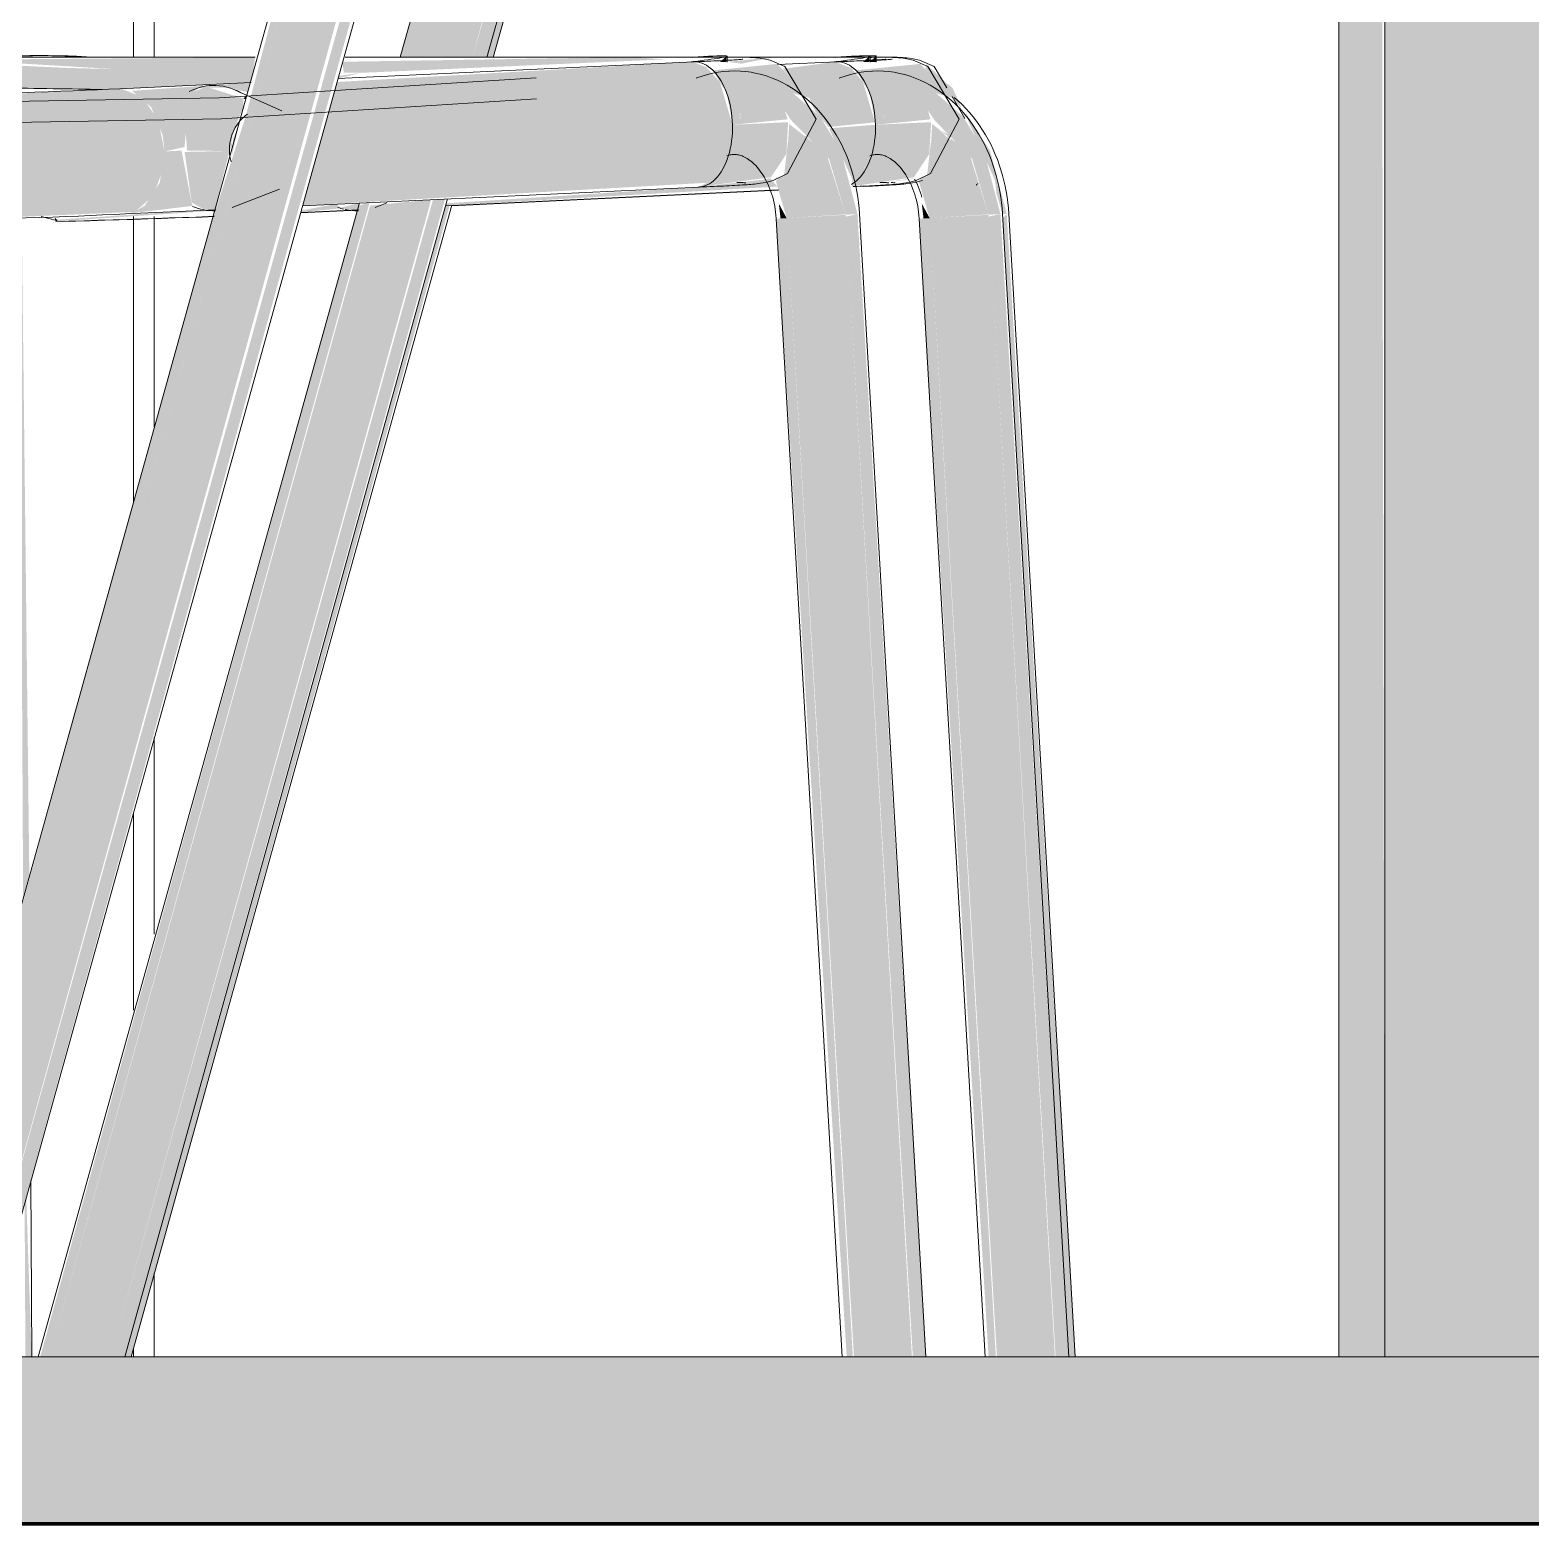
# Model space of a CAD drawing. Header units: inches. Extents: x 20426 to 92531, y -195 to 750.
# Drawn here: x 28124.12 to 28142.09, y 0 to 17.88 of the extents above; entities that cross this region are included whole.
import ezdxf

# ---------------------------------------------------------------- set-up
doc = ezdxf.new("R2010")
doc.units = ezdxf.units.IN
doc.header["$MEASUREMENT"] = 0
doc.linetypes.add('Grid Line 1_2_', pattern=[0.875, 0.5, -0.125, 0.125, -0.125])
for name, color, linetype, lineweight in [('A-FLOR-LEVL', 51, 'Continuous', 9), ('A-GLAZ-CWMG', 51, 'Continuous', 9), ('A-WALL-PATT', 111, 'Continuous', 13), ('C-TOPO', 7, 'Continuous', 9), ('I-FURN', 30, 'Continuous', 9)]:
    doc.layers.add(name, color=color, linetype=linetype, lineweight=lineweight)

# ---------------------------------------------------------------- blocks, each defined once
blk = doc.blocks.new('HermanMiller_Collection_Air-Chair_SideChair_Arms - Arms-457867-Elevation - South')
at = {"layer": 'I-FURN'}
h = blk.add_hatch(color=256, dxfattribs=at)
h.paths.add_polyline_path([(26181.965, 2), (26182.006, 2), (26185.819, 15.777), (26185.77, 15.775), (26181.931, 2)], flags=0)
h.paths.add_polyline_path([(26186.265, 17.55), (26186.341, 17.55), (26187.134, 20.502), (26187.084, 20.478), (26186.946, 19.993), (26186.265, 17.55)], flags=0)
for points in [[(26190.921, 17.495), (26190.921, 17.558), (26190.849, 17.495)], [(26191.951, 16.935), (26191.841, 17.184), (26191.766, 17.24), (26191.527, 17.47), (26191.517, 17.414), (26191.84, 17.062), (26191.932, 16.955), (26191.947, 16.94)], [(26192.438, 15.671), (26192.489, 15.676), (26192.29, 16.429), (26191.997, 16.888), (26192.035, 16.771), (26192.349, 16.077), (26192.367, 15.92), (26192.438, 15.674)], [(26192.125, 16.011), (26192.153, 16.048), (26192.119, 16.028)], [(26193.233, 2), (26193.308, 2), (26192.489, 15.674), (26192.441, 15.624), (26193.182, 2.872)]]:
    blk.add_hatch(color=256, dxfattribs=at).paths.add_polyline_path(points, flags=0)
h = blk.add_hatch(color=256, dxfattribs=at)
h.paths.add_polyline_path([(26190.64, 16.001), (26191.4, 16.104), (26191.358, 16.092), (26190.64, 16.003)], flags=0)
h.paths.add_polyline_path([(26191.433, 16.092), (26191.442, 16.151), (26191.433, 16.093)], flags=0)
h = blk.add_hatch(color=256, dxfattribs=at)
h.paths.add_polyline_path([(26180.741, 2), (26180.816, 2), (26180.751, 3.909), (26180.732, 3.841), (26180.741, 2)], flags=0)
h.paths.add_polyline_path([(26180.714, 7.494), (26180.788, 7.76), (26180.697, 15.635), (26180.674, 15.597), (26180.698, 10.592)], flags=0)
for p, q in [((26186.34, 17.546), (26187.15, 20.451)), ((26183.312, 17.552), (26183.49, 17.552)), ((26184.57, 17.551), (26185.241, 17.551)), ((26186.34, 17.551), (26186.647, 17.551)), ((26190.928, 17.491), (26190.928, 17.563)), ((26191.989, 16.818), (26191.834, 17.08)), ((26185.845, 15.774), (26189.757, 15.958)), ((26182.007, 2), (26185.848, 15.779)), ((26184.033, 15.689), (26184.639, 15.718)), ((26193.309, 2), (26192.514, 15.676)), ((26180.817, 2), (26180.807, 4.11))]:
    blk.add_line(p, q, dxfattribs=at)
at = {"layer": 'I-FURN', "flags": 128}
for points in [[(26191.118, 17.526), (26191.115, 17.526), (26191.108, 17.526), (26191.098, 17.525), (26191.085, 17.523), (26191.07, 17.522), (26191.052, 17.521), (26191.031, 17.52), (26191.009, 17.518), (26190.985, 17.517), (26190.959, 17.515), (26190.931, 17.514), (26190.902, 17.512), (26190.871, 17.51), (26190.839, 17.509)], [(26191.773, 17.184), (26191.622, 17.439), (26191.444, 17.514), (26191.369, 17.532), (26191.325, 17.538), (26191.293, 17.542), (26191.268, 17.544), (26191.244, 17.546), (26191.222, 17.547), (26191.199, 17.548), (26191.176, 17.549), (26191.152, 17.55), (26191.127, 17.55), (26191.101, 17.551), (26191.074, 17.551), (26191.045, 17.552), (26191.015, 17.552), (26190.984, 17.552), (26190.951, 17.552), (26190.917, 17.552), (26190.882, 17.552), (26190.873, 17.552)], [(26192.514, 15.676), (26192.51, 15.743), (26192.503, 15.81), (26192.494, 15.876), (26192.483, 15.942), (26192.47, 16.008), (26192.455, 16.073), (26192.439, 16.137), (26192.42, 16.201), (26192.399, 16.264), (26192.377, 16.326), (26192.352, 16.388), (26192.326, 16.448), (26192.297, 16.508), (26192.267, 16.566), (26192.234, 16.623), (26192.2, 16.679), (26192.164, 16.734), (26192.126, 16.787), (26192.086, 16.838), (26192.045, 16.888), (26192.001, 16.937), (26191.956, 16.983), (26191.908, 17.028), (26191.859, 17.07)], [(26191.48, 16.077), (26191.405, 16.056), (26191.362, 16.047), (26191.33, 16.042), (26191.305, 16.038), (26191.281, 16.035), (26191.259, 16.033), (26191.236, 16.031), (26191.213, 16.029), (26191.19, 16.027), (26191.165, 16.025), (26191.139, 16.023), (26191.111, 16.022), (26191.083, 16.02), (26191.053, 16.018), (26191.022, 16.016), (26190.989, 16.014), (26190.955, 16.013), (26190.92, 16.011), (26190.884, 16.009), (26190.847, 16.008), (26190.808, 16.006), (26190.769, 16.004)], [(26191.154, 16.048), (26191.152, 16.049), (26191.145, 16.049), (26191.135, 16.049), (26191.122, 16.05), (26191.106, 16.05)], [(26191.386, 16.092), (26191.401, 16.064), (26191.415, 16.035), (26191.429, 16.004), (26191.441, 15.973), (26191.453, 15.941), (26191.464, 15.907), (26191.474, 15.874)], [(26182.999, 15.644), (26182.856, 15.638), (26182.698, 15.633), (26182.536, 15.627), (26182.372, 15.621), (26182.205, 15.615), (26182.036, 15.61), (26181.865, 15.604), (26181.693, 15.599), (26181.518, 15.594), (26181.343, 15.589), (26181.182, 15.585)]]:
    blk.add_lwpolyline(points, dxfattribs=at)
at = {"layer": 'I-FURN'}
for points, knots in [([(26180.915, 17.57), (26180.795, 17.569), (26180.619, 17.564), (26180.439, 17.556), (26180.386, 17.553)], [-0.6, -0.6, -0.6, -0.6, -0.4, -0.3126786, -0.3126786, -0.3126786, -0.3126786]), ([(26181.498, 17.552), (26181.428, 17.558), (26181.324, 17.564), (26181.207, 17.567), (26181.183, 17.568)], [-0.9750405, -0.9750405, -0.9750405, -0.9750405, -0.8, -0.7554722, -0.7554722, -0.7554722, -0.7554722]), ([(26190.857, 17.544), (26190.868, 17.546), (26190.936, 17.558), (26190.944, 17.57), (26190.791, 17.567), (26190.644, 17.557), (26190.578, 17.552)], [-0.7487801, -0.7487801, -0.7487801, -0.7487801, -0.7, -0.4, -0.2, -0.0487913, -0.0487913, -0.0487913, -0.0487913])]:
    blk.add_open_spline(points, degree=3, knots=knots, dxfattribs=at)
blk = doc.blocks.new('HermanMiller_Collection_Air-Chair_SideChair_Arms - Arms-V29-Elevation - South')
at = {"layer": 'I-FURN'}
h = blk.add_hatch(color=256, dxfattribs=at)
h.paths.add_polyline_path([(26181.028, 2), (26184.862, 15.813), (26184.734, 15.775), (26180.918, 2), (26180.967, 2)], flags=0)
h.paths.add_polyline_path([(26185.228, 17.549), (26185.364, 17.556), (26186.25, 20.736), (26186.1, 20.675), (26185.229, 17.55)], flags=0)
h = blk.add_hatch(color=256, dxfattribs=at)
h.paths.add_polyline_path([(26181.44, 2), (26181.761, 2), (26185.599, 15.847), (26184.867, 15.775), (26181.028, 2), (26181.335, 2)], flags=0)
h.paths.add_polyline_path([(26185.362, 17.55), (26186.096, 17.55), (26186.902, 20.625), (26186.715, 20.683), (26186.25, 20.734), (26185.362, 17.55)], flags=0)
h = blk.add_hatch(color=256, dxfattribs=at)
h.paths.add_polyline_path([(26181.761, 2), (26181.931, 2), (26185.766, 15.855), (26185.621, 15.848), (26182.41, 4.33)], flags=0)
h.paths.add_polyline_path([(26186.095, 17.55), (26186.265, 17.55), (26187.042, 20.512), (26186.939, 20.578), (26186.096, 17.55)], flags=0)
h = blk.add_hatch(color=256, dxfattribs=at)
h.paths.add_polyline_path([(26189.312, 17.473), (26189.704, 17.551), (26189.136, 17.495), (26189.27, 17.479)], flags=0)
h.paths.add_polyline_path([(26183.516, 17.549), (26183.49, 17.55), (26183.49, 17.549)], flags=0)
for points in [[(26190.352, 16.715), (26190.912, 16.771), (26190.767, 17.255), (26190.629, 17.42), (26190.436, 17.495), (26189.808, 17.411), (26190.128, 17.062), (26190.2, 16.898), (26190.344, 16.731)], [(26190.846, 17.495), (26190.846, 17.558), (26190.767, 17.495)], [(26192.272, 15.665), (26192.414, 15.674), (26192.215, 16.429), (26191.967, 16.841), (26191.613, 17.146), (26191.528, 17.153), (26191.513, 17.022), (26191.504, 16.976), (26191.629, 16.791), (26192.075, 16.333), (26192.165, 16.028)], [(26181.102, 15.6), (26181.093, 15.648), (26181.101, 15.6)], [(26181.105, 15.585), (26183.005, 15.714), (26182.642, 15.708), (26181.123, 15.606)], [(26184.717, 15.714), (26184.743, 15.807), (26184.508, 15.749), (26184.593, 15.727)], [(26191.494, 15.62), (26191.567, 15.624), (26191.472, 15.8), (26191.493, 15.624)], [(26192.721, 2), (26193.066, 2), (26192.272, 15.665), (26191.567, 15.624), (26192.372, 2), (26192.704, 2)], [(26193.077, 2), (26193.233, 2), (26192.414, 15.674), (26192.273, 15.643), (26193.074, 2)], [(26181.102, 15.599), (26181.087, 15.603), (26181.097, 15.6)], [(26192.285, 2), (26192.359, 2), (26191.567, 15.624), (26191.441, 15.619), (26192.272, 2)]]:
    blk.add_hatch(color=256, dxfattribs=at).paths.add_polyline_path(points, flags=0)
h = blk.add_hatch(color=256, dxfattribs=at)
h.paths.add_polyline_path([(26190.918, 16.742), (26191.577, 16.807), (26191.514, 17.018), (26191.528, 17.153), (26191.694, 17.105), (26191.84, 17.062), (26191.753, 17.184), (26191.694, 17.236), (26191.452, 17.47), (26190.684, 17.393), (26190.85, 17.117), (26190.915, 16.758)], flags=0)
h.paths.add_polyline_path([(26190.999, 16.851), (26191.05, 16.866), (26191.009, 16.851)], flags=0)
h.paths.add_polyline_path([(26191.004, 16.82), (26191.05, 16.842), (26191.013, 16.82)], flags=0)
h = blk.add_hatch(color=256, dxfattribs=at)
h.paths.add_polyline_path([(26184.036, 15.694), (26184.523, 15.743), (26184.454, 15.794), (26184.042, 15.716), (26184.037, 15.696)], flags=0)
h.paths.add_polyline_path([(26189.723, 16.071), (26189.746, 16.127), (26189.72, 16.1)], flags=0)
h.paths.add_polyline_path([(26185.771, 15.775), (26189.744, 16.002), (26189.657, 16.104), (26189.575, 16.085), (26188.794, 15.997), (26185.778, 15.802), (26185.774, 15.789)], flags=0)
h.paths.add_polyline_path([(26190.413, 16.011), (26190.424, 16.078), (26190.407, 16.028)], flags=0)
h.paths.add_polyline_path([(26190.635, 16.057), (26190.721, 16.104), (26190.871, 16.388), (26190.918, 16.742), (26190.361, 16.7), (26190.638, 16.091)], flags=0)
h = blk.add_hatch(color=256, dxfattribs=at)
h.paths.add_polyline_path([(26190.639, 16.006), (26191.378, 16.114), (26191.562, 16.392), (26191.584, 16.773), (26190.918, 16.742), (26190.791, 16.229), (26190.633, 16.036)], flags=0)
h.paths.add_polyline_path([(26191.788, 16.582), (26191.817, 16.615), (26191.773, 16.597)], flags=0)
h = blk.add_hatch(color=256, dxfattribs=at)
h.paths.add_polyline_path([(26191.817, 16.615), (26191.814, 16.558), (26191.68, 16.683)], flags=0)
h.paths.add_polyline_path([(26191.567, 15.624), (26192.27, 15.67), (26192.038, 16.409), (26191.596, 16.751), (26191.588, 16.587), (26191.568, 16.421), (26191.535, 16.129), (26191.472, 16.104), (26191.436, 16.067), (26191.553, 15.67)], flags=0)
for p, q in [((26186.111, 20.719), (26185.228, 17.549)), ((26186.265, 17.545), (26187.075, 20.451)), ((26181.6, 17.552), (26183.49, 17.552)), ((26184.57, 17.551), (26185.241, 17.551)), ((26186.265, 17.551), (26186.647, 17.551)), ((26189.134, 17.551), (26190.797, 17.552)), ((26190.455, 17.496), (26189.748, 17.463)), ((26190.853, 17.491), (26190.853, 17.563)), ((26181.932, 2), (26185.794, 15.856)), ((26185.769, 15.774), (26189.756, 15.962)), ((26184.742, 15.807), (26180.894, 2)), ((26181.114, 15.597), (26180.929, 15.643)), ((26184.034, 15.693), (26184.733, 15.726)), ((26184.927, 15.754), (26185.068, 15.808)), ((26193.234, 2), (26192.439, 15.676)), ((26181.097, 15.622), (26181.114, 15.597)), ((26191.441, 15.618), (26192.232, 2))]:
    blk.add_line(p, q, dxfattribs=at)
at = {"layer": 'I-FURN', "flags": 128}
for points in [[(26191.042, 17.526), (26191.04, 17.526), (26191.033, 17.526), (26191.023, 17.525), (26191.01, 17.523), (26190.994, 17.522), (26190.976, 17.521), (26190.956, 17.52), (26190.934, 17.518), (26190.909, 17.517), (26190.883, 17.515), (26190.856, 17.514), (26190.826, 17.512), (26190.795, 17.51), (26190.763, 17.509), (26190.729, 17.507), (26190.694, 17.506), (26190.657, 17.504), (26190.62, 17.502), (26190.581, 17.501), (26190.541, 17.499), (26190.5, 17.498), (26190.458, 17.496), (26190.457, 17.496)], [(26191.919, 16.809), (26191.546, 17.439), (26191.369, 17.514), (26191.293, 17.532), (26191.249, 17.538), (26191.218, 17.542), (26191.192, 17.544), (26191.169, 17.546), (26191.146, 17.547), (26191.123, 17.548), (26191.1, 17.549), (26191.076, 17.55), (26191.052, 17.55), (26191.025, 17.551), (26190.998, 17.551), (26190.969, 17.552), (26190.939, 17.552), (26190.908, 17.552), (26190.876, 17.552), (26190.842, 17.552), (26190.807, 17.552), (26190.797, 17.552)], [(26190.876, 17.385), (26190.81, 17.38), (26190.745, 17.371), (26190.681, 17.359), (26190.617, 17.343), (26190.555, 17.325), (26190.493, 17.303), (26190.482, 17.298)], [(26192.439, 15.676), (26192.434, 15.743), (26192.427, 15.81), (26192.418, 15.876), (26192.407, 15.942), (26192.395, 16.008), (26192.38, 16.073), (26192.363, 16.137), (26192.344, 16.201), (26192.324, 16.264), (26192.301, 16.326), (26192.277, 16.388), (26192.25, 16.448), (26192.222, 16.508), (26192.191, 16.566), (26192.159, 16.623), (26192.125, 16.679), (26192.089, 16.734), (26192.051, 16.787), (26192.011, 16.838), (26191.969, 16.888), (26191.926, 16.937), (26191.88, 16.983), (26191.833, 17.028), (26191.784, 17.07), (26191.733, 17.11), (26191.681, 17.148), (26191.626, 17.184), (26191.571, 17.217), (26191.513, 17.248), (26191.454, 17.276), (26191.394, 17.301), (26191.333, 17.323), (26191.27, 17.342), (26191.207, 17.357), (26191.143, 17.37), (26191.078, 17.379), (26191.013, 17.385), (26190.947, 17.387), (26190.881, 17.385), (26190.876, 17.385)], [(26191.919, 16.809), (26191.578, 16.16), (26191.404, 16.077), (26191.33, 16.056), (26191.286, 16.047), (26191.255, 16.042), (26191.229, 16.038), (26191.206, 16.035), (26191.183, 16.033), (26191.161, 16.031), (26191.138, 16.029), (26191.114, 16.027), (26191.089, 16.025), (26191.063, 16.023), (26191.036, 16.022), (26191.007, 16.02), (26190.977, 16.018), (26190.946, 16.016), (26190.914, 16.014), (26190.88, 16.013), (26190.845, 16.011), (26190.809, 16.009), (26190.771, 16.008), (26190.733, 16.006), (26190.693, 16.004), (26190.652, 16.002)], [(26190.851, 16.369), (26190.864, 16.374), (26190.877, 16.378), (26190.89, 16.381), (26190.902, 16.383), (26190.914, 16.385), (26190.926, 16.386), (26190.928, 16.386)], [(26190.928, 16.386), (26190.94, 16.387), (26190.953, 16.386), (26190.965, 16.385), (26190.978, 16.384), (26190.991, 16.381), (26191.004, 16.378), (26191.018, 16.374), (26191.032, 16.369), (26191.047, 16.363), (26191.062, 16.356), (26191.078, 16.347), (26191.094, 16.338), (26191.11, 16.327), (26191.127, 16.315), (26191.144, 16.302), (26191.161, 16.287), (26191.178, 16.271), (26191.195, 16.253), (26191.213, 16.234), (26191.23, 16.214), (26191.247, 16.192), (26191.263, 16.169), (26191.28, 16.145), (26191.295, 16.119), (26191.311, 16.092), (26191.326, 16.064), (26191.34, 16.035), (26191.353, 16.004), (26191.366, 15.973), (26191.377, 15.941), (26191.388, 15.907), (26191.398, 15.874), (26191.408, 15.839), (26191.416, 15.804), (26191.423, 15.768), (26191.429, 15.732), (26191.434, 15.695), (26191.438, 15.659), (26191.44, 15.622), (26191.441, 15.618)], [(26191.079, 16.048), (26191.076, 16.049), (26191.069, 16.049), (26191.059, 16.049), (26191.046, 16.05), (26191.03, 16.05), (26191.012, 16.051), (26190.992, 16.051), (26190.97, 16.051)], [(26183, 15.647), (26182.935, 15.644), (26182.78, 15.638), (26182.622, 15.633), (26182.461, 15.627), (26182.297, 15.621), (26182.13, 15.615), (26181.961, 15.61), (26181.79, 15.604), (26181.617, 15.599), (26181.443, 15.594), (26181.267, 15.589), (26181.107, 15.585)]]:
    blk.add_lwpolyline(points, dxfattribs=at)
at = {"layer": 'I-FURN'}
for centre, major_axis, ratio, start_param, end_param in [((26185.159, 101.858), (0, 84.692), 0.707107, 3.229588, 3.231436), ((26184.707, 16.463), (0.021, 0.75), 0.90616, 2.837087, 2.938175), ((26184.707, 16.463), (0.021, 0.75), 0.90616, 2.970033, 3.199975), ((26181.086, 16.334), (-0.02, 0.75), 0.096081, 3.116798, 3.378597)]:
    blk.add_ellipse(centre, major_axis=major_axis, ratio=ratio, start_param=start_param, end_param=end_param, dxfattribs=at)
for points, knots in [([(26181.437, 17.551), (26181.364, 17.558), (26181.183, 17.568), (26180.843, 17.572), (26180.544, 17.564), (26180.364, 17.556), (26180.311, 17.553)], [-0.9876576, -0.9876576, -0.9876576, -0.9876576, -0.8, -0.6, -0.4, -0.3131267, -0.3131267, -0.3131267, -0.3131267]), ([(26190.532, 17.508), (26190.662, 17.525), (26190.856, 17.553), (26190.869, 17.571), (26190.7, 17.566), (26190.533, 17.555), (26190.437, 17.548)], [-1, -1, -1, -1, -0.7, -0.4, -0.2, 0, 0, 0, 0]), ([(26190.629, 16.029), (26190.66, 16.045), (26190.757, 16.119), (26190.886, 16.35), (26190.921, 16.611), (26190.918, 16.742)], [0.189717, 0.189717, 0.189717, 0.189717, 0.3333333, 0.6666667, 1, 1, 1, 1])]:
    blk.add_open_spline(points, degree=3, knots=knots, dxfattribs=at)
blk.add_open_spline([(26190.918, 16.742), (26190.915, 16.873), (26190.867, 17.135), (26190.693, 17.424), (26190.542, 17.495), (26190.469, 17.496)], degree=3, dxfattribs=at)
blk = doc.blocks.new('Falcon 7700 Series Pedestal Base - 36_ Square Top x 30_ - Wheelchair Height-V42-Elevation - South')
at = {"layer": 'I-FURN'}
blk.add_hatch(color=256, dxfattribs=at).paths.add_polyline_path([(26196.464, 2), (26197.015, 2), (26196.964, 28.5), (26196.464, 28.5), (26196.464, 6.068)], flags=0)
blk.add_line((26196.464, 2), (26196.464, 28.5), dxfattribs=at)
blk = doc.blocks.new('HermanMiller_Collection_Air-Chair_SideChair_Arms - Arms-V44-Elevation - South')
at = {"layer": 'I-FURN'}
for points in [[(26179.316, 2), (26184.538, 20.736), (26184.388, 20.675), (26183.381, 16.856), (26183.374, 16.829), (26182.93, 15.445), (26179.206, 2), (26179.255, 2)], [(26179.728, 2), (26180.049, 2), (26185.191, 20.625), (26185.003, 20.683), (26184.538, 20.734), (26179.316, 2), (26179.623, 2)], [(26180.049, 2), (26180.219, 2), (26185.33, 20.512), (26185.227, 20.578), (26181.183, 6.068)], [(26189.134, 17.495), (26189.134, 17.558), (26189.055, 17.495)], [(26179.447, 16.318), (26182.407, 16.423), (26182.331, 16.798), (26182.14, 17.073), (26181.887, 17.174), (26179.375, 17.054), (26179.433, 16.617), (26179.44, 16.512)], [(26183.184, 16.428), (26183.238, 16.68), (26183.351, 16.957), (26183.35, 17.058), (26182.901, 17.198), (26182.708, 17.117), (26182.678, 16.938), (26182.654, 16.733), (26182.677, 16.434), (26182.803, 16.432)], [(26183.376, 17.047), (26183.388, 17.088), (26183.35, 17.058)], [(26190.56, 15.665), (26190.702, 15.674), (26190.503, 16.429), (26190.255, 16.841), (26189.901, 17.146), (26189.816, 17.153), (26189.801, 17.022), (26189.792, 16.976), (26189.901, 16.805), (26190.363, 16.333), (26190.453, 16.028)], [(26183.207, 16.348), (26183.308, 16.786), (26183.229, 16.577), (26183.208, 16.362)], [(26179.393, 15.585), (26182.053, 15.7), (26182.273, 15.893), (26182.395, 16.229), (26182.407, 16.423), (26179.447, 16.318), (26179.411, 15.606)], [(26183.005, 15.714), (26183.184, 16.428), (26182.647, 16.417), (26182.732, 15.812), (26182.881, 15.727)], [(26189.782, 15.62), (26189.855, 15.624), (26189.76, 15.8), (26189.781, 15.624)], [(26191.009, 2), (26191.354, 2), (26190.56, 15.665), (26189.855, 15.624), (26190.66, 2), (26190.992, 2)], [(26191.496, 2), (26191.521, 2), (26190.702, 15.674), (26190.561, 15.643), (26191.365, 2), (26191.47, 2)], [(26190.583, 2), (26190.647, 2), (26189.855, 15.624), (26189.73, 15.619), (26190.573, 2)]]:
    blk.add_hatch(color=256, dxfattribs=at).paths.add_polyline_path(points, flags=0)
h = blk.add_hatch(color=256, dxfattribs=at)
h.paths.add_polyline_path([(26181.658, 17.165), (26183.432, 17.246), (26183.466, 17.368), (26181.28, 17.421), (26178.631, 17.54), (26177.529, 17.425), (26177.964, 17.277), (26178.425, 17.208), (26181.65, 17.165)], flags=0)
h.paths.add_polyline_path([(26184.482, 17.296), (26184.768, 17.367), (26184.491, 17.326)], flags=0)
h.paths.add_polyline_path([(26178.004, 17.3), (26177.695, 17.371), (26177.988, 17.305)], flags=0)
h = blk.add_hatch(color=256, dxfattribs=at)
h.paths.add_polyline_path([(26184.844, 17.367), (26188.406, 17.525), (26187.992, 17.551), (26184.538, 17.496), (26184.551, 17.367), (26184.843, 17.367)], flags=0)
h.paths.add_polyline_path([(26183.466, 17.368), (26183.49, 17.549), (26179.931, 17.52), (26182.017, 17.396), (26182.985, 17.368)], flags=0)
h = blk.add_hatch(color=256, dxfattribs=at)
h.paths.add_polyline_path([(26182.407, 16.423), (26182.646, 16.475), (26182.701, 17.088), (26182.814, 17.182), (26183.163, 17.188), (26183.4, 17.132), (26183.432, 17.246), (26182.017, 17.148), (26182.247, 16.953), (26182.385, 16.617)], flags=0)
h.paths.add_polyline_path([(26183.187, 16.46), (26183.22, 16.486), (26183.196, 16.558)], flags=0)
h.paths.add_polyline_path([(26184.263, 16.51), (26189.206, 16.742), (26189.055, 17.255), (26188.89, 17.433), (26188.724, 17.495), (26184.471, 17.254), (26184.293, 16.617)], flags=0)
h = blk.add_hatch(color=256, dxfattribs=at)
h.paths.add_polyline_path([(26189.206, 16.742), (26189.865, 16.807), (26189.802, 17.018), (26189.816, 17.153), (26189.983, 17.105), (26190.128, 17.062), (26190.041, 17.184), (26190.011, 17.203), (26189.74, 17.47), (26188.972, 17.393), (26189.138, 17.117), (26189.203, 16.758)], flags=0)
h.paths.add_polyline_path([(26189.287, 16.851), (26189.301, 16.886), (26189.297, 16.851)], flags=0)
h.paths.add_polyline_path([(26189.292, 16.82), (26189.318, 16.845), (26189.301, 16.82)], flags=0)
h = blk.add_hatch(color=256, dxfattribs=at)
h.paths.add_polyline_path([(26181.924, 15.675), (26182.744, 15.771), (26182.729, 15.817), (26182.611, 16.433), (26182.407, 16.423), (26182.349, 16.048), (26182.172, 15.775), (26182.038, 15.697)], flags=0)
h.paths.add_polyline_path([(26184.059, 15.775), (26188.904, 16.048), (26189.009, 16.104), (26189.159, 16.388), (26189.206, 16.742), (26184.263, 16.51), (26184.062, 15.789)], flags=0)
h = blk.add_hatch(color=256, dxfattribs=at)
h.paths.add_polyline_path([(26188.794, 15.997), (26189.666, 16.114), (26189.851, 16.392), (26189.872, 16.773), (26189.206, 16.742), (26189.079, 16.229), (26189.004, 16.095), (26188.89, 16.042)], flags=0)
h.paths.add_polyline_path([(26190.076, 16.582), (26190.102, 16.617), (26190.061, 16.597)], flags=0)
h = blk.add_hatch(color=256, dxfattribs=at)
h.paths.add_polyline_path([(26190.105, 16.615), (26190.039, 16.617), (26190.102, 16.617)], flags=0)
h.paths.add_polyline_path([(26189.855, 15.624), (26190.558, 15.67), (26190.327, 16.409), (26189.884, 16.751), (26189.876, 16.587), (26189.856, 16.421), (26189.824, 16.129), (26189.761, 16.104), (26189.725, 16.067), (26189.842, 15.67)], flags=0)
for p, q in [((26184.399, 20.719), (26179.182, 2)), ((26180.22, 2), (26185.363, 20.451)), ((26179.526, 17.552), (26183.49, 17.551)), ((26188.743, 17.496), (26184.482, 17.296)), ((26189.141, 17.491), (26189.141, 17.563)), ((26183.445, 17.247), (26181.87, 17.173)), ((26183.81, 16.908), (26183.254, 17.157)), ((26184.057, 15.774), (26188.808, 15.997)), ((26183.215, 15.754), (26183.783, 15.972)), ((26181.94, 15.675), (26183.021, 15.726)), ((26191.522, 2), (26190.727, 15.676)), ((26189.729, 15.618), (26190.52, 2))]:
    blk.add_line(p, q, dxfattribs=at)
at = {"layer": 'I-FURN', "flags": 128}
for points in [[(26184.57, 17.551), (26186.961, 17.55), (26189.085, 17.552)], [(26189.33, 17.526), (26189.328, 17.526), (26189.321, 17.526), (26189.311, 17.525), (26189.298, 17.523), (26189.282, 17.522), (26189.264, 17.521), (26189.244, 17.52), (26189.222, 17.518), (26189.197, 17.517), (26189.172, 17.515), (26189.144, 17.514), (26189.114, 17.512), (26189.083, 17.51), (26189.051, 17.509), (26189.017, 17.507), (26188.982, 17.506), (26188.946, 17.504), (26188.908, 17.502), (26188.869, 17.501), (26188.829, 17.499), (26188.788, 17.498), (26188.746, 17.496), (26188.745, 17.496)], [(26190.207, 16.809), (26189.834, 17.439), (26189.657, 17.514), (26189.581, 17.532), (26189.537, 17.538), (26189.506, 17.542), (26189.48, 17.544), (26189.457, 17.546), (26189.434, 17.547), (26189.412, 17.548), (26189.388, 17.549), (26189.365, 17.55), (26189.34, 17.55), (26189.313, 17.551), (26189.286, 17.551), (26189.257, 17.552), (26189.228, 17.552), (26189.196, 17.552), (26189.164, 17.552), (26189.13, 17.552), (26189.095, 17.552), (26189.085, 17.552)], [(26170.806, 17.195), (26176.929, 16.956), (26183.061, 17.063), (26186.857, 17.303)], [(26189.164, 17.385), (26189.098, 17.38), (26189.033, 17.371), (26188.969, 17.359), (26188.905, 17.343), (26188.843, 17.325), (26188.781, 17.303), (26188.77, 17.298)], [(26190.727, 15.676), (26190.722, 15.743), (26190.715, 15.81), (26190.706, 15.876), (26190.696, 15.942), (26190.683, 16.008), (26190.668, 16.073), (26190.651, 16.137), (26190.632, 16.201), (26190.612, 16.264), (26190.589, 16.326), (26190.565, 16.388), (26190.538, 16.448), (26190.51, 16.508), (26190.479, 16.566), (26190.447, 16.623), (26190.413, 16.679), (26190.377, 16.734), (26190.339, 16.787), (26190.299, 16.838), (26190.257, 16.888), (26190.214, 16.937), (26190.168, 16.983), (26190.121, 17.028), (26190.072, 17.07), (26190.021, 17.11), (26189.969, 17.148), (26189.914, 17.184), (26189.859, 17.217), (26189.801, 17.248), (26189.743, 17.276), (26189.682, 17.301), (26189.621, 17.323), (26189.559, 17.342), (26189.495, 17.357), (26189.431, 17.37), (26189.366, 17.379), (26189.301, 17.385), (26189.235, 17.387), (26189.169, 17.385), (26189.164, 17.385)], [(26181.87, 17.173), (26181.738, 17.167), (26181.601, 17.161), (26181.459, 17.155), (26181.314, 17.149), (26181.165, 17.143), (26181.012, 17.137), (26180.855, 17.132), (26180.696, 17.126), (26180.533, 17.12), (26180.368, 17.115), (26180.201, 17.109), (26180.031, 17.104), (26179.86, 17.098), (26179.687, 17.093), (26179.513, 17.088), (26179.354, 17.084)], [(26170.806, 16.945), (26176.943, 16.706), (26183.089, 16.814), (26186.861, 17.053)], [(26190.207, 16.809), (26189.866, 16.16), (26189.692, 16.077), (26189.618, 16.056), (26189.574, 16.047), (26189.543, 16.042), (26189.517, 16.038), (26189.494, 16.035), (26189.471, 16.033), (26189.449, 16.031), (26189.426, 16.029), (26189.402, 16.027), (26189.377, 16.025), (26189.351, 16.023), (26189.324, 16.022), (26189.295, 16.02), (26189.265, 16.018), (26189.234, 16.016), (26189.202, 16.014), (26189.168, 16.013), (26189.133, 16.011), (26189.097, 16.009), (26189.059, 16.008), (26189.021, 16.006), (26188.981, 16.004), (26188.94, 16.002), (26188.899, 16.001), (26188.856, 15.999), (26188.813, 15.998), (26188.805, 15.997)], [(26189.14, 16.369), (26189.153, 16.374), (26189.165, 16.378), (26189.178, 16.381), (26189.19, 16.383), (26189.202, 16.385), (26189.214, 16.386), (26189.216, 16.386)], [(26189.216, 16.386), (26189.228, 16.387), (26189.241, 16.386), (26189.253, 16.385), (26189.266, 16.384), (26189.279, 16.381), (26189.292, 16.378), (26189.306, 16.374), (26189.32, 16.369), (26189.335, 16.363), (26189.35, 16.356), (26189.366, 16.347), (26189.382, 16.338), (26189.398, 16.327), (26189.415, 16.315), (26189.432, 16.302), (26189.449, 16.287), (26189.466, 16.271), (26189.484, 16.253), (26189.501, 16.234), (26189.518, 16.214), (26189.535, 16.192), (26189.551, 16.169), (26189.568, 16.145), (26189.584, 16.119), (26189.599, 16.092), (26189.614, 16.064), (26189.628, 16.035), (26189.641, 16.004), (26189.654, 15.973), (26189.666, 15.941), (26189.677, 15.907), (26189.687, 15.874), (26189.696, 15.839), (26189.704, 15.804), (26189.711, 15.768), (26189.717, 15.732), (26189.722, 15.695), (26189.726, 15.659), (26189.729, 15.622), (26189.729, 15.618)], [(26189.367, 16.048), (26189.364, 16.049), (26189.357, 16.049), (26189.347, 16.049), (26189.334, 16.05), (26189.318, 16.05), (26189.3, 16.051), (26189.28, 16.051), (26189.258, 16.051)], [(26181.94, 15.675), (26181.805, 15.669), (26181.666, 15.663), (26181.522, 15.657), (26181.375, 15.65), (26181.223, 15.644), (26181.068, 15.638), (26180.91, 15.633), (26180.749, 15.627), (26180.585, 15.621), (26180.418, 15.615), (26180.249, 15.61), (26180.078, 15.604), (26179.905, 15.599), (26179.731, 15.594), (26179.555, 15.589), (26179.395, 15.585)]]:
    blk.add_lwpolyline(points, dxfattribs=at)
at = {"layer": 'I-FURN'}
for centre, major_axis, ratio, start_param, end_param in [((26183.447, 101.858), (0, 84.692), 0.707107, 3.229588, 3.231436), ((26182.995, 16.463), (0.021, 0.75), 0.90616, 0.058382, 0.474106), ((26182.995, 16.463), (0.021, 0.75), 0.90616, 5.817968, 6.341567), ((26183.637, 16.444), (0.014, 0.5), 0.90616, 0.84378, 1.629178), ((26183.637, 16.444), (0.014, 0.5), 0.90616, 0.581981, 0.82502), ((26183.637, 16.444), (0.014, 0.5), 0.90616, 1.629178, 1.890978), ((26182.995, 16.463), (0.021, 0.75), 0.90616, 2.793375, 3.199975)]:
    blk.add_ellipse(centre, major_axis=major_axis, ratio=ratio, start_param=start_param, end_param=end_param, dxfattribs=at)
for points, knots in [([(26188.82, 17.508), (26188.95, 17.525), (26189.144, 17.553), (26189.158, 17.571), (26188.989, 17.566), (26188.821, 17.555), (26188.725, 17.548)], [-1, -1, -1, -1, -0.7, -0.4, -0.2, 0, 0, 0, 0]), ([(26179.715, 17.193), (26179.937, 17.19), (26180.374, 17.184), (26181.004, 17.175), (26181.424, 17.168), (26181.637, 17.165), (26181.661, 17.165)], [-1, -1, -1, -1, -0.75, -0.5, -0.25, -0.2192051, -0.2192051, -0.2192051, -0.2192051])]:
    blk.add_open_spline(points, degree=3, knots=knots, dxfattribs=at)
for points in [[(26189.206, 16.742), (26189.203, 16.873), (26189.155, 17.135), (26188.981, 17.424), (26188.83, 17.495), (26188.757, 17.496)], [(26188.794, 15.997), (26188.867, 15.996), (26189.015, 16.065), (26189.174, 16.35), (26189.209, 16.611), (26189.206, 16.742)]]:
    blk.add_open_spline(points, degree=3, dxfattribs=at)
blk = doc.blocks.new('Rectangular Mullion - Rectangular Mullion 1-779229-Elevation - South')
at = {"layer": 'A-GLAZ-CWMG'}
blk.add_hatch(color=256, dxfattribs=at).paths.add_polyline_path([(26089.453, 0), (26125.64, 0), (26125.64, 2), (26089.453, 2), (26089.453, 1.38)], flags=0)
blk.add_line((26125.64, 2), (26089.453, 2), dxfattribs=at)
blk = doc.blocks.new('Rectangular Mullion - Rectangular Mullion 1-827449-Elevation - South')
at = {"layer": 'A-GLAZ-CWMG'}
blk.add_hatch(color=256, dxfattribs=at).paths.add_polyline_path([(26016.078, 2), (26018.078, 2), (26018.078, 96), (26016.078, 96), (26016.078, 20.133)], flags=0)
for p in [(26016.078, 96), (26018.078, 2)]:
    blk.add_line(p, (26016.078, 2), dxfattribs=at)

msp = doc.modelspace()

# ---------------------------------------------------------------- hatches: boundary and pattern name
at = {"layer": 'A-WALL-PATT', "lineweight": 9}
h = msp.add_hatch(dxfattribs=at)
h.set_pattern_fill('FP_11', color=256, style=0, pattern_type=2)
h.set_pattern_definition([(0, (28221.96, 0.25), (-193, 193), [48, -145]), (90, (28221.96, 0.25), (-193, 1e-14), [96.25, -96.75]), (180, (28269.96, 96.5), (-193, 193), [48, -145]), (90, (28269.96, 0.25), (-193, 1e-14), [96.25, -96.75]), (180, (28269.96, 96.75), (-193, 193), [48, -145]), (90, (28269.96, 96.75), (-193, 1e-14), [96.25, -96.75]), (0, (28221.96, 193), (-193, 193), [48, -145]), (90, (28221.96, 96.75), (-193, 1e-14), [96.25, -96.75]), (0, (28270.21, 48.25), (-193, 193), [48, -145]), (90, (28270.21, 0), (-193, 1e-14), [48.25, -144.75]), (90, (28318.21, 0), (-193, 1e-14), [48.25, -144.75]), (0, (28270.21, 144.75), (-193, 193), [48, -145]), (90, (28270.21, 48.5), (-193, 1e-14), [96.25, -96.75]), (180, (28318.21, 48.5), (-193, 193), [48, -145]), (90, (28318.21, 48.5), (-193, 1e-14), [96.25, -96.75]), (90, (28270.21, 145), (-193, 1e-14), [48, -145]), (180, (28318.21, 145), (-193, 193), [48, -145]), (90, (28318.21, 145), (-193, 1e-14), [48, -145]), (0, (28318.46, 0.25), (-193, 193), [48, -145]), (90, (28318.46, 0.25), (-193, 1e-14), [96.25, -96.75]), (180, (28366.46, 96.5), (-193, 193), [48, -145]), (90, (28366.46, 0.25), (-193, 1e-14), [96.25, -96.75]), (180, (28366.46, 96.75), (-193, 193), [48, -145]), (90, (28366.46, 96.75), (-193, 1e-14), [96.25, -96.75]), (180, (28366.46, 193), (-193, 193), [48, -145]), (90, (28318.46, 96.75), (-193, 1e-14), [96.25, -96.75]), (0, (28366.71, 48.25), (-193, 193), [48, -145]), (90, (28366.71, 0), (-193, 1e-14), [48.25, -144.75]), (90, (28414.71, 0), (-193, 1e-14), [48.25, -144.75]), (0, (28366.71, 144.75), (-193, 193), [48, -145]), (90, (28366.71, 48.5), (-193, 1e-14), [96.25, -96.75]), (180, (28414.71, 48.5), (-193, 193), [48, -145]), (90, (28414.71, 48.5), (-193, 1e-14), [96.25, -96.75]), (90, (28366.71, 145), (-193, 1e-14), [48, -145]), (180, (28414.71, 145), (-193, 193), [48, -145]), (90, (28414.71, 145), (-193, 1e-14), [48, -145])])
h.paths.add_polyline_path([(27942.714, 2), (27959.402, 2), (27959.402, 45.518), (27939.441, 45.518), (27939.441, 36), (27942.714, 36), (27942.714, 20.133)], flags=0)
h.paths.add_polyline_path([(28072.594, 2), (28074.583, 2), (28070.964, 13.026), (28070.964, 5.181), (28072.008, 2), (28072.524, 2)], flags=0)
h.paths.add_polyline_path([(28033.777, 2), (28034.181, 2), (28033.777, 8.96)], flags=0)
h.paths.add_polyline_path([(28036.5, 2), (28036.5, 28.5), (28033.795, 28.5), (28033.852, 16.906), (28034.065, 16.615), (28034.303, 16.145), (28034.305, 15.974), (28034.4, 15.445), (28035.216, 2), (28035.297, 2)], flags=0)
h.paths.add_polyline_path([(28076.288, 2), (28104.152, 2), (28104.152, 45.518), (28070.964, 45.518), (28071.012, 28.32), (28072.776, 28.189), (28072.865, 28.162), (28073.249, 28.001), (28073.506, 27.56), (28073.468, 27.37), (28073.227, 27.076), (28072.935, 26.817), (28072.7, 26.714), (28071.928, 26.362), (28071.737, 26.078), (28071.374, 25.296), (28071.2, 24.712), (28071.043, 23.793), (28070.964, 23.181), (28070.981, 16.975), (28071.206, 16.718), (28071.318, 16.512), (28071.275, 16.07), (28071.107, 15.793), (28075.632, 2), (28076.266, 2)], flags=0)
h.paths.add_polyline_path([(28044.367, 2), (28045.685, 2), (28046.505, 15.676), (28046.703, 16.429), (28047.015, 16.906), (28047.07, 17.034), (28047.166, 17.184), (28047.224, 17.236), (28047.467, 17.47), (28048.072, 17.496), (28048.104, 17.552), (28048.342, 17.552), (28052.652, 17.552), (28051.643, 20.996), (28050.492, 24.236), (28050.488, 25.019), (28050.566, 25.428), (28050.811, 26.039), (28051.471, 26.648), (28052.225, 26.933), (28055.781, 27.611), (28059.282, 28.062), (28061.952, 28.266), (28065.655, 28.346), (28066.964, 28.338), (28066.964, 28.75), (28049.453, 28.75), (28049.453, 28.5), (28047.163, 28.5), (28047.163, 28.75), (28047.071, 28.75), (28047.071, 28.5), (28044.367, 28.5), (28044.367, 10.757)], flags=0)
h.paths.add_polyline_path([(28047.477, 2), (28049.31, 2), (28050.104, 15.918), (28047.56, 16.092), (28047.496, 16.084), (28047.455, 15.978), (28047.453, 15.848), (28047.477, 15.619), (28046.685, 2), (28047.467, 2)], flags=0)
h.paths.add_polyline_path([(28111.271, 26.785), (28111.134, 26.953), (28111.236, 26.821)], flags=0)
h.paths.add_polyline_path([(28106.152, 2), (28108.522, 2), (28113.022, 15.836), (28112.846, 16.124), (28112.837, 16.512), (28113.131, 16.941), (28113.316, 17.162), (28113.373, 17.159), (28113.437, 17.318), (28113.435, 17.377), (28113.408, 17.52), (28113.477, 17.746), (28113.554, 18.263), (28113.572, 18.406), (28113.448, 20.747), (28113.043, 24.299), (28112.763, 25.346), (28112.539, 25.854), (28112.178, 26.418), (28112.065, 26.493), (28111.118, 26.882), (28110.963, 27.034), (28110.686, 27.37), (28110.65, 27.627), (28110.781, 27.741), (28110.728, 27.798), (28111.141, 28.121), (28111.628, 28.253), (28114.321, 28.337), (28117.552, 28.337), (28121.089, 28.234), (28124.452, 27.895), (28126.974, 27.539), (28129.754, 27.025), (28130.442, 26.833), (28131.034, 26.533), (28131.167, 26.394), (28131.366, 26.204), (28131.686, 25.644), (28131.838, 24.96), (28131.838, 24.589), (28131.762, 24.016), (28131.328, 22.733), (28130.343, 19.985), (28129.665, 17.55), (28134.245, 17.537), (28134.295, 17.489), (28134.99, 17.352), (28135.239, 17.062), (28135.365, 16.843), (28135.516, 16.615), (28135.754, 16.145), (28135.762, 15.944), (28135.851, 15.445), (28136.672, 2), (28139.788, 2), (28139.788, 28.5), (28134.702, 28.5), (28134.702, 28.75), (28116.453, 28.75), (28116.453, 30), (28140.339, 30), (28140.339, 45.518), (28106.152, 45.518), (28106.152, 10.169)], flags=0)
h.paths.add_polyline_path([(28109.572, 2), (28110.234, 2), (28114.669, 15.688), (28114.04, 15.615), (28109.578, 2.019)], flags=0)
h.paths.add_polyline_path([(28117.079, 2), (28121.355, 2), (28121.312, 15.636), (28121.366, 15.675), (28121.423, 15.701), (28121.275, 15.925), (28115.828, 15.615), (28111.359, 2), (28117.003, 2)], flags=0)
h.paths.add_polyline_path([(28122.363, 2), (28122.507, 2), (28123.057, 3.974), (28122.942, 15.594), (28122.593, 15.622), (28122.286, 15.622), (28122.353, 2)], flags=0)
h.paths.add_polyline_path([(28125.33, 2), (28133.845, 2), (28133.081, 15.848), (28133.047, 15.957), (28129.17, 15.775), (28125.734, 3.45)], flags=0)
h.paths.add_polyline_path([(28124.15, 2), (28124.218, 2), (28127.989, 15.72), (28127.355, 15.675), (28124.13, 4.107), (28124.141, 2)], flags=0)
h.paths.add_polyline_path([(28134.96, 2), (28135.557, 2), (28134.794, 15.846), (28134.687, 16.085), (28133.97, 15.969), (28134.064, 15.445), (28134.893, 2), (28134.936, 2)], flags=0)
h.paths.add_polyline_path([(28145.742, 2), (28148.974, 2), (28149.793, 15.676), (28149.991, 16.429), (28150.303, 16.906), (28150.358, 17.034), (28150.454, 17.184), (28150.512, 17.236), (28150.755, 17.47), (28151.361, 17.496), (28151.392, 17.552), (28151.653, 17.552), (28155.93, 17.59), (28154.931, 20.996), (28153.78, 24.236), (28153.776, 25.019), (28153.854, 25.428), (28154.099, 26.039), (28154.759, 26.648), (28155.513, 26.933), (28159.134, 27.62), (28162.942, 28.096), (28165.241, 28.266), (28169.119, 28.343), (28174.181, 28.213), (28174.481, 28.117), (28174.7, 28.001), (28174.957, 27.56), (28174.919, 27.37), (28174.678, 27.076), (28174.386, 26.817), (28174.113, 26.699), (28173.38, 26.362), (28173.186, 26.075), (28172.825, 25.296), (28172.626, 24.593), (28172.469, 23.599), (28172.151, 20.672), (28172.072, 18.094), (28172.198, 17.52), (28172.198, 17.456), (28172.198, 17.287), (28172.255, 17.285), (28172.395, 16.992), (28172.584, 16.853), (28172.769, 16.512), (28172.705, 16.035), (28172.559, 15.793), (28176.527, 3.697), (28176.527, 45.518), (28142.339, 45.518), (28142.339, 30), (28169.077, 30), (28169.035, 28.75), (28150.829, 28.75), (28150.829, 28.5), (28145.742, 28.5), (28145.742, 6.068)], flags=0)
h.paths.add_polyline_path([(28150.645, 2), (28150.685, 2), (28151.546, 15.893), (28151.523, 16.009), (28150.837, 16.104), (28150.784, 16.084), (28150.742, 15.973), (28150.726, 15.733), (28150.765, 15.619), (28149.974, 2), (28150.639, 2)], flags=0)
h.paths.add_polyline_path([(28152.552, 2), (28160.276, 2), (28156.436, 15.775), (28152.509, 15.904), (28152.51, 15.7), (28152.552, 15.619), (28151.761, 2), (28152.543, 2)], flags=0)
h.paths.add_polyline_path([(28164.319, 2), (28174.246, 2), (28169.697, 15.675), (28169.537, 15.658), (28167.778, 15.745), (28164.215, 15.915), (28164.244, 15.776), (28164.294, 15.636), (28164.319, 15.629), (28164.294, 2)], flags=0)
h.paths.add_polyline_path([(28161.456, 2), (28161.465, 2), (28161.435, 3.983), (28158.133, 15.695), (28157.5, 15.675), (28161.319, 2), (28161.435, 2)], flags=0)
h.paths.add_polyline_path([(28163.167, 2), (28163.177, 2), (28163.243, 15.666), (28162.664, 15.591), (28162.531, 15.585), (28162.531, 4.038), (28163.147, 2)], flags=0)
h.paths.add_polyline_path([(28066.964, 2), (28066.964, 14.17), (28066.409, 15.675), (28066.249, 15.658), (28064.49, 15.745), (28062.793, 15.776), (28062.843, 15.636), (28062.867, 15.629), (28062.843, 2), (28065.839, 2)], flags=0)
h.paths.add_polyline_path([(28056.618, 2), (28056.988, 2), (28053.148, 15.775), (28051.041, 15.848), (28051.059, 15.7), (28051.101, 15.619), (28050.31, 2), (28052.553, 2)], flags=0)
h.paths.add_polyline_path([(28058.031, 2), (28058.177, 2), (28058.167, 10.769), (28056.814, 15.625), (28054.212, 15.675), (28058.024, 2)], flags=0)
h.paths.add_polyline_path([(28059.219, 2), (28060.612, 2), (28059.201, 7.063), (28059.176, 2)], flags=0)
h.paths.add_polyline_path([(28061.655, 2), (28061.802, 2), (28061.839, 15.675), (28061.392, 15.587), (28059.243, 15.629), (28059.243, 10.629), (28061.648, 2)], flags=0)
h.paths.add_polyline_path([(28175.958, 2), (28171.41, 15.675), (28171.121, 15.668), (28170.815, 15.658), (28175.296, 2), (28175.952, 2)], flags=0)
h.paths.add_polyline_path([(28178.527, 2), (28210.714, 2), (28210.714, 96), (28210.214, 96), (28210.214, 93.768), (28178.527, 93.768), (28178.527, 48.555), (28210.214, 48.53), (28210.214, 45.518), (28178.527, 45.518), (28178.527, 10.757)], flags=0)
h.paths.add_polyline_path([(28124.112, 7.76), (28126.312, 15.652), (28124.254, 15.632), (28124.073, 15.622), (28124.098, 10.592)], flags=0)
h.paths.add_polyline_path([(28161.494, 7.76), (28161.508, 15.635), (28161.109, 15.597), (28161.056, 15.587), (28159.302, 15.624), (28161.465, 7.863)], flags=0)
h.paths.add_polyline_path([(28058.238, 14.236), (28058.215, 15.675), (28057.862, 15.585), (28058.22, 14.3)], flags=0)
h.paths.add_polyline_path([(28061.427, 15.597), (28061.418, 15.677), (28061.427, 15.597)], flags=0)
h.paths.add_polyline_path([(28150.653, 15.978), (28150.775, 16.104), (28150.713, 16.071), (28150.656, 15.982)], flags=0)
h.paths.add_polyline_path([(28047.365, 15.978), (28047.487, 16.104), (28047.425, 16.071), (28047.368, 15.982)], flags=0)
h.paths.add_polyline_path([(28034.073, 16.011), (28034.112, 16.029), (28034.067, 16.028)], flags=0)
h.paths.add_polyline_path([(28155.068, 25.705), (28154.971, 25.705), (28155.034, 25.686)], flags=0)
h.paths.add_polyline_path([(28157.169, 17.549), (28157.64, 17.598), (28156.643, 20.996), (28155.492, 24.236), (28155.488, 25.019), (28155.566, 25.428), (28155.663, 25.912), (28155.049, 25.682), (28154.77, 25.299), (28154.799, 25.296), (28154.721, 24.999), (28154.706, 24.566), (28154.655, 24.539), (28154.643, 24.409), (28154.719, 24.283), (28154.845, 24.038), (28154.878, 23.984), (28156.258, 20.133), (28156.978, 17.549), (28157.145, 17.549)], flags=0)
h.paths.add_polyline_path([(28130.843, 24.797), (28130.789, 24.821), (28130.832, 24.821)], flags=0)
h.paths.add_polyline_path([(28128.437, 17.549), (28128.553, 17.55), (28129.69, 21.414), (28130.69, 24.042), (28130.747, 24.057), (28130.821, 24.518), (28130.804, 25.03), (28130.852, 25.02), (28130.793, 25.163), (28130.765, 25.3), (28130.761, 25.355), (28130.377, 25.745), (28129.964, 25.879), (28129.789, 25.919), (28129.964, 25.428), (28130.042, 25.019), (28130.051, 24.589), (28129.974, 24.016), (28129.54, 22.733), (28128.558, 19.993), (28127.894, 17.55), (28128.323, 17.549)], flags=0)
h.paths.add_polyline_path([(28055.405, 25.705), (28055.307, 25.705), (28055.37, 25.686)], flags=0)
h.paths.add_polyline_path([(28058.413, 17.55), (28059.923, 17.606), (28060.166, 17.789), (28060.603, 18.633), (28060.789, 19.251), (28061.097, 21.787), (28061.635, 25.72), (28061.555, 26.257), (28061.325, 26.875), (28059.108, 26.556), (28056.428, 26.061), (28055.789, 25.884), (28055.308, 25.592), (28055.106, 25.299), (28055.135, 25.296), (28055.058, 24.999), (28055.042, 24.566), (28054.991, 24.539), (28054.979, 24.409), (28055.062, 24.26), (28055.182, 24.038), (28055.214, 23.984), (28056.594, 20.133), (28057.314, 17.552), (28058.404, 17.55)], flags=0)
h.paths.add_polyline_path([(28051.78, 25.705), (28051.683, 25.705), (28051.746, 25.686)], flags=0)
h.paths.add_polyline_path([(28054.807, 17.55), (28056.269, 17.58), (28055.268, 20.996), (28054.116, 24.236), (28054.113, 25.019), (28054.191, 25.428), (28054.436, 26.039), (28054.819, 26.448), (28052.804, 26.061), (28052.225, 25.914), (28051.684, 25.592), (28051.482, 25.299), (28051.511, 25.296), (28051.433, 24.999), (28051.418, 24.566), (28051.367, 24.539), (28051.355, 24.409), (28051.437, 24.26), (28051.557, 24.038), (28051.59, 23.984), (28052.97, 20.133), (28053.715, 17.551), (28054.459, 17.55)], flags=0)
h.paths.add_polyline_path([(28156.78, 25.705), (28156.684, 25.654), (28156.773, 25.701)], flags=0)
h.paths.add_polyline_path([(28156.856, 25.705), (28156.759, 25.68), (28156.855, 25.704)], flags=0)
h.paths.add_polyline_path([(28158.765, 17.55), (28163.18, 17.589), (28163.454, 17.789), (28163.891, 18.633), (28164.077, 19.251), (28164.395, 21.858), (28164.923, 25.72), (28164.843, 26.257), (28164.85, 26.437), (28164.526, 27.021), (28164.414, 27.071), (28160.484, 26.544), (28157.88, 26.061), (28156.78, 25.616), (28156.582, 25.296), (28156.582, 25.286), (28156.509, 24.999), (28156.493, 24.566), (28156.437, 24.551), (28156.43, 24.409), (28156.501, 24.303), (28156.633, 24.038), (28156.68, 23.945), (28158.045, 20.133), (28158.765, 17.552)], flags=0)
h.paths.add_polyline_path([(28129.131, 24.797), (28129.077, 24.821), (28129.12, 24.821)], flags=0)
h.paths.add_polyline_path([(28126.814, 17.55), (28126.841, 17.55), (28127.963, 21.374), (28128.978, 24.042), (28129.032, 24.046), (28129.109, 24.518), (28129.092, 25.03), (28129.14, 25.02), (28129.081, 25.163), (28129.049, 25.299), (28129.049, 25.355), (28128.665, 25.745), (28127.972, 26.013), (28127.229, 26.172), (28125.734, 26.444), (28122.525, 26.911), (28121.116, 27.03), (28120.909, 26.738), (28120.82, 26.451), (28120.692, 25.867), (28120.683, 24.991), (28121.728, 18.591), (28121.924, 18.172), (28122.253, 17.681), (28122.553, 17.569), (28126.712, 17.55)], flags=0)
h.paths.add_polyline_path([(28113.087, 24.313), (28113.089, 24.324), (28113.085, 24.324)], flags=0)
h.paths.add_polyline_path([(28120.692, 24.485), (28120.693, 24.485), (28120.683, 24.544)], flags=0)
h.paths.add_polyline_path([(28156.519, 24.63), (28156.511, 24.876), (28156.528, 24.808), (28156.524, 24.732)], flags=0)
h.paths.add_polyline_path([(28055.068, 24.63), (28055.036, 24.825), (28055.077, 24.808), (28055.073, 24.732)], flags=0)
h.paths.add_polyline_path([(28051.444, 24.63), (28051.412, 24.825), (28051.452, 24.808), (28051.449, 24.732)], flags=0)
h.paths.add_polyline_path([(28154.732, 24.63), (28154.7, 24.825), (28154.741, 24.821), (28154.737, 24.732)], flags=0)
h.paths.add_polyline_path([(28073.065, 27.076), (28072.941, 27.139), (28072.946, 27.078), (28073.037, 27.076)], flags=0)
h.paths.add_polyline_path([(28111.22, 27.078), (28111.406, 27.181), (28111.34, 27.211), (28111.344, 27.165), (28111.228, 27.084)], flags=0)
h.paths.add_polyline_path([(28111.089, 27.076), (28111.215, 27.127), (28111.161, 27.139), (28111.092, 27.078)], flags=0)
h.paths.add_polyline_path([(28033.777, 30), (28066.964, 30), (28066.964, 45.518), (28033.777, 45.518), (28033.777, 38.886)], flags=0)
h.paths.add_polyline_path([(28134.374, 48.555), (28140.339, 48.555), (28140.339, 93.768), (28106.152, 93.768), (28106.152, 48.555)], flags=0)
h.paths.add_polyline_path([(28142.339, 48.555), (28176.527, 48.555), (28176.527, 93.768), (28142.339, 93.768), (28142.339, 57.638)], flags=0)
h.paths.add_polyline_path([(27939.441, 48.555), (27959.402, 48.555), (27959.402, 93.768), (27939.441, 93.768), (27939.441, 57.638)], flags=0)
h.paths.add_polyline_path([(28070.964, 48.555), (28104.152, 48.555), (28104.152, 93.768), (28070.964, 93.768), (28070.964, 57.638)], flags=0)
h.paths.add_polyline_path([(28065.258, 48.555), (28066.964, 48.555), (28066.964, 93.768), (28033.777, 93.768), (28033.777, 48.555)], flags=0)
h.paths.add_polyline_path([(28178.527, 98), (28210.714, 98), (28210.714, 121.178), (28207.465, 121.176), (28201.515, 138.686), (28201.515, 140.045), (28206.68, 140.079), (28206.894, 140.167), (28207.079, 140.309), (28207.22, 140.493), (28207.309, 140.708), (28207.339, 140.938), (28207.309, 142.75), (28190.339, 142.75), (28190.339, 140.782), (28188.839, 140.782), (28188.839, 142.75), (28178.527, 142.75), (28178.527, 132.649)], flags=0)
h.paths.add_polyline_path([(28099.816, 98), (28104.152, 98), (28104.152, 142.75), (28093.839, 142.75), (28093.839, 140.782), (28092.339, 140.782), (28092.339, 142.75), (28071.464, 142.75), (28071.464, 98)], flags=0)
h.paths.add_polyline_path([(28176.527, 98), (28176.527, 142.75), (28166.214, 142.75), (28166.214, 140.782), (28164.714, 140.782), (28164.714, 142.75), (28142.339, 142.75), (28142.339, 98), (28168.932, 98)], flags=0)
h.paths.add_polyline_path([(28140.339, 98), (28140.339, 142.75), (28117.964, 142.75), (28117.964, 140.782), (28116.464, 140.782), (28116.464, 142.75), (28106.152, 142.75), (28106.152, 98)], flags=0)
h.paths.add_polyline_path([(28168.932, 144.75), (28188.839, 144.75), (28188.839, 148.173), (28166.214, 148.173), (28166.214, 144.75)], flags=0)
h.paths.add_polyline_path([(28071.464, 144.75), (28092.339, 144.75), (28092.339, 148.173), (28071.464, 148.173), (28071.464, 148.025)], flags=0)
h.paths.add_polyline_path([(28105.152, 144.75), (28116.464, 144.75), (28116.464, 148.173), (28093.839, 148.173), (28093.839, 144.75), (28104.152, 144.75)], flags=0)
h.paths.add_polyline_path([(28190.339, 144.75), (28206.631, 144.75), (28205.468, 148.173), (28190.339, 148.173), (28190.339, 148.025)], flags=0)
h.paths.add_polyline_path([(28117.964, 144.75), (28140.589, 144.75), (28140.589, 148.173), (28117.964, 148.173), (28117.964, 148.025)], flags=0)
h.paths.add_polyline_path([(28164.714, 144.75), (28164.714, 148.173), (28142.089, 148.173), (28142.089, 144.75), (28142.339, 144.75)], flags=0)

# ---------------------------------------------------------------- linework, layer by layer
at = {"layer": 'A-FLOR-LEVL', "linetype": 'Grid Line 1_2_'}
msp.add_line((23922.495, 0), (28374.343, 0), dxfattribs=at)
at = {"layer": 'C-TOPO', "lineweight": 70}
msp.add_line((28307.164, 0), (25682.816, 0), dxfattribs=at)
at = {"layer": 'C-TOPO'}
msp.add_line((28307.164, 0), (25682.816, 0), dxfattribs=at)

# ---------------------------------------------------------------- block references
at = {"layer": 'A-GLAZ-CWMG'}
for name, p in [('Rectangular Mullion - Rectangular Mullion 1-827449-Elevation - South', (2124.261, 0)), ('Rectangular Mullion - Rectangular Mullion 1-779229-Elevation - South', (2015.699, 0)), ('Rectangular Mullion - Rectangular Mullion 1-779229-Elevation - South', (2051.886, 0))]:
    msp.add_blockref(name, p, dxfattribs=at)
at = {"layer": 'I-FURN'}
for name in ['Falcon 7700 Series Pedestal Base - 36_ Square Top x 30_ - Wheelchair Height-V42-Elevation - South', 'HermanMiller_Collection_Air-Chair_SideChair_Arms - Arms-V44-Elevation - South', 'HermanMiller_Collection_Air-Chair_SideChair_Arms - Arms-V29-Elevation - South', 'HermanMiller_Collection_Air-Chair_SideChair_Arms - Arms-457867-Elevation - South']:
    msp.add_blockref(name, (1943.324, 0), dxfattribs=at)

doc.saveas('drawing.dxf')
